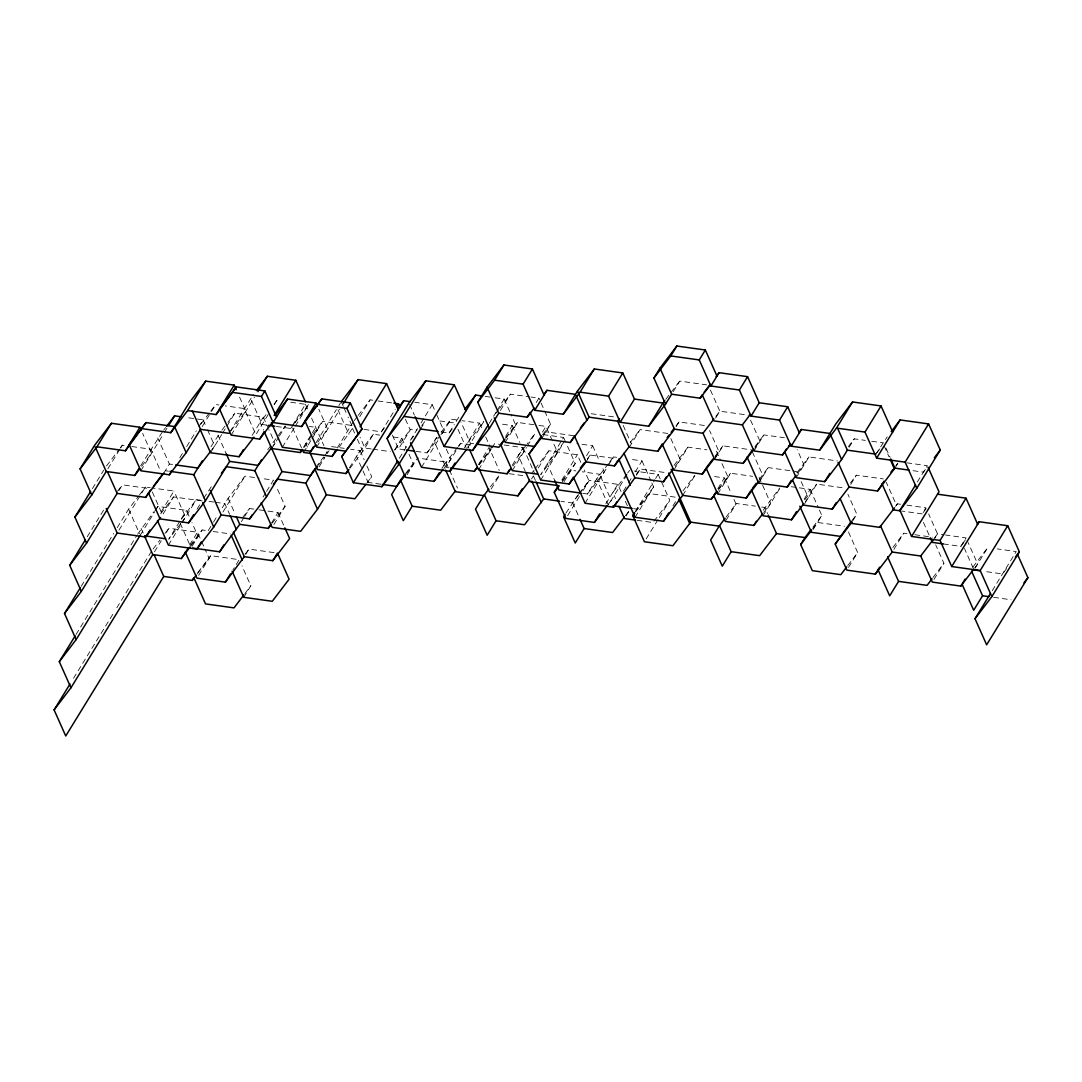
<?xml version="1.0" encoding="UTF-8"?>
<svg xmlns="http://www.w3.org/2000/svg" width="1082" height="1082" viewBox="0 0 1082 1082"><rect width="100%" height="100%" fill="white"/><g stroke="black" fill="none" stroke-linecap="round" stroke-linejoin="round"><path stroke-width="0.75" stroke-dasharray="5 3.75" d="M92.389 488.645L103.737 470.156M107.902 468.709L119.791 449.355M120.643 447.975L122.334 445.216L125.498 445.649M87.196 536.821L103.818 509.771M118.898 490.552L122.401 484.831L147.734 488.374M140.646 465.787L162.692 431.447M140.836 470.792L163.49 433.909M164.342 432.516L167.764 426.957M81.191 586.336L113.678 533.44M117.194 527.718L128.609 509.135L138.523 496.138M118.966 530.153L145.461 487.035L150.209 487.698M163.882 473.01L169.387 464.043L157.742 437.953M179.761 457.794L183.237 452.127M186.726 446.474L196.288 430.893M198.899 426.646L203.078 419.843L185.671 417.395M202.212 426.578L210.665 412.81M211.517 411.43L215.751 404.546L218.916 404.979M76.024 634.471L136.738 535.631M137.617 534.21L154.023 511.57M140.254 535.225L154.604 511.867M155.456 510.501L157.986 506.376L186.469 510.366L189.215 516.506M161.042 512.029L173.945 491.025L151.791 487.914M202.091 500.912L173.593 496.922L162.543 514.91L152.264 491.891M211.004 446.677L220.971 431.38M210.544 452.736L221.729 434.545M222.594 433.111L226.097 427.417M226.977 425.997L234.848 413.175L263.332 417.165L268.133 427.917M73.522 678.265L113.258 613.589M116.788 607.841L152.102 550.346M154.483 551.793L161.299 540.716M166.398 532.398L168.954 528.246L197.451 532.236L200.873 539.904M229.857 431.948L253.445 394.484M231.169 435.126L254.446 397.243M179.504 521.713L168.751 539.228L180.64 523.62M181.249 518.873L186.469 510.366M168.386 545.125L181.289 524.121M182.155 522.714L196.342 499.613L202.686 500.493M197.019 509.162L201.238 502.291M203.741 498.22L212.491 484.912M252.201 435.302L263.332 417.165M268.228 414.528L255.879 434.626L244.234 408.536L225.245 405.872M274.328 404.587L276.951 400.326L280.116 400.773M189.62 544.976L197.451 532.236M192.014 546.396L202.104 529.964L206.865 530.626M208.244 530.626L212.613 523.512M213.479 522.092L217.847 514.978M222.216 507.864L228.113 498.275L244.965 476.161L259.207 478.163M222.933 512.043L244.965 476.161M267.741 449.733L285.229 425.97M271.744 448.53L278.48 437.574M279.345 436.154L285.459 426.2M198.655 575.326L210.706 555.688L239.203 559.692L233.009 569.768M276.37 426.47L290.612 428.458L305.449 404.316L288.028 401.882M282.334 447.258L294.466 427.512M295.332 426.105L308.762 404.235L293.898 423.738M241.381 521.713L243.829 517.751M244.64 516.425L249.509 508.499L257.421 509.608M263.088 497.03L265.685 492.81M266.537 491.404L273.462 480.151L260.789 478.379M303.42 447.339L311.575 434.071M312.4 432.719L315.701 427.349L309.371 426.47M303.555 452.438L311.17 440.049M312.008 438.67L322.652 421.358L351.15 425.348L356.627 437.628M245.857 554.16L248.968 549.101L274.301 552.659M316.12 442.646L336.367 409.659M338.855 405.628L340.451 403.031M316.647 447.096L339.843 409.334M271.501 523.066L278.006 512.489L266.916 510.934M273.868 524.54L285.107 506.254L276.194 486.291M319.095 466.869L324.87 457.47M329.036 450.694L327.346 453.453L324.6 447.312M243.761 597.305L250.848 585.781L241.935 565.818M337.259 447.948L353.219 421.966M338.991 447.326L352.894 427.823L348.093 417.084M359.765 416.638L370.071 399.853L376.401 400.746M349.459 467.816L360.063 450.572L350.554 449.233M349.905 468.344L362.795 451.437L373.358 434.247L379.687 435.126M363.971 429.378L381.378 431.826L395.228 409.267M380.81 484.209L368.151 482.437L371.708 476.662L366.906 465.923M394.646 449.963L401.841 438.237L392.347 436.898M404.884 449.814L398.555 448.922L410.687 429.162L417.016 430.041M399.353 458.268L408.09 444.039M417.584 428.567L409.835 441.199L413.797 435.992M421.033 422.954L424.482 417.341M425.348 415.948L432.245 404.722L414.839 402.274M420.587 429.013L424.942 421.926M407.089 474.755L416.597 459.268M415.961 451.356L427.038 452.912L436.695 437.196M421.48 467.289L438.724 439.224M442.159 433.612L451.059 419.153L460.553 420.479M441.172 431.894L449.084 433.003L454.305 424.509M458.809 417.179L455.17 423.089L436.181 420.425M441.902 468.452L445.865 462L417.382 457.997M449.016 467.789L445.852 467.343L457.875 447.786M458.754 446.352L460.513 443.485L473.172 445.257M464.381 447.826L479.542 423.143L462.136 420.709M467.546 448.002L483.762 421.588L466.924 443.688L468.979 448.3M489.199 423.387L492.702 417.679M496.219 411.958L493.581 416.259L498.532 409.753M497.098 410.524L504.144 399.055L493.067 397.513M500.398 410.484L510.42 394.159L529.423 396.823M478.636 464.354L489.01 447.475L499.275 470.494M478.569 469.791L491.187 449.233L489.132 444.634M492.04 447.84L494.609 443.661L502.521 444.77M505.605 436.398L512.259 425.578L499.6 423.806M505.226 442.349L517.466 422.413L536.469 425.077M536.28 402.436L538.917 398.149L531.005 397.04M491.133 489.05L499.789 474.971M512.219 465.368L523.106 447.65L504.104 445M512.273 470.616L526.488 447.475M527.353 446.068L535.103 433.449L527.177 443.85M542.461 432.11L545.964 426.416L538.052 425.307M541.784 438.535L550.562 424.239L538.917 398.149M531.519 479.015L533.128 476.378M538.281 467.992L548.885 450.734L577.382 454.724L580.804 462.406M543.015 434.558L563.587 437.439L540.757 474.606L557.609 452.506L545.964 426.416M540.702 480.029L563.357 443.147M561.842 480.016L577.382 454.724M564.182 481.531L575.232 463.529L566.332 443.579M586.539 455.765L592.679 445.798L576.841 443.579M586.038 461.919L590.258 455.049L615.59 458.592M565.913 513.111L578.41 494.65M567.631 515.654L579.614 496.151M583.036 490.579L589.311 480.34L617.808 484.33L621.23 492.012M582.725 493.324L587.472 493.987L599.617 474.227L582.197 471.793M585.051 503.238L607.665 466.437M608.503 465.084L613.521 456.915L616.686 457.361M629.251 447.258L640.111 429.581L668.608 433.571M673.261 391.589L679.712 381.094L706.614 384.854M605.798 503.887L617.808 484.33M627.033 474.646L608.314 505.105L596.669 479.015L608.557 463.407M623.421 491.16L627.641 484.29M628.493 482.91L631.874 477.405M635.256 471.901L642.005 460.905L629.345 459.133M636.446 475.282L640.274 469.061L667.175 472.834M676.074 426.741L679.023 421.939L705.937 425.699M626.126 515.857L629.453 510.433M635.188 511.732L654.732 479.921M655.584 478.528L658.154 474.362L634.404 471.035M635.066 517.264L653.65 486.995L651.594 482.396M673.816 470.129L687.936 447.15L706.938 449.814M715.581 418.112L719.841 411.174L710.252 389.682M646.17 538.917L658.424 518.968M659.29 517.548L669.799 500.452L660.886 480.503M672.977 505.916L676.399 500.344M682.728 495.353L695.009 475.377M714.647 459.377L722.938 445.865L751.435 449.855M717.799 488.645L724.372 477.933L713.295 476.391M717.745 494.055L730.526 473.24L752.693 476.337M754.019 450.964L763.892 434.896L784.464 437.777M726.157 520.09L736.355 503.482L755.358 506.146M758.685 483.099L768.206 467.613L796.69 471.603L798.746 476.202M763.148 510.231L779.716 487.968M762.999 515.803L780 488.131M796.23 477.676L808.957 456.942L837.454 460.946M804.142 499.194L810.188 489.362L797.529 487.59M804.521 503.901L816.68 484.114L845.177 488.104M849.086 447.326L854.307 438.832L865.384 440.388M813.204 529.504L821.833 515.465L819.088 509.324M850.722 484.398L856.389 475.174L883.304 478.934M875.838 454.142L887.24 436.844M852.859 520.645L856.822 514.207L847.909 494.244M894.922 468.141L898.087 462.988M848.531 567.428L857.661 552.55L848.072 531.059M900.576 504.266L897.411 503.82L896.532 505.253L886.253 482.234M917.32 482.045L927.369 465.693L906.784 462.812M893.854 549.331L903.781 533.183L906.946 533.615M933.198 540.973L937.539 533.899L928.64 513.95M933.996 579.411L943.91 563.262L935.7 544.841M943.409 543.935L960.83 546.369L966.037 537.889L945.465 535.008M992.194 590.731L1016.255 551.563L997.266 548.912M106.482 466.017L119.372 449.111M120.359 447.813L122.334 445.216M163.68 430.149L165.668 427.552M117.451 491.323L122.401 484.831M141.634 466.356L151.548 453.358L142.635 433.409M139.51 494.839L145.461 487.035M200.887 424.049L209.8 412.337M210.787 411.038L215.751 404.546M155.01 510.271L157.986 506.376M221.959 430.081L226.922 423.576M227.91 422.278L234.848 413.175M160.704 513.828L173.593 496.922M211.747 449.842L214.723 445.933L207.189 429.054M230.993 430.717L245.857 411.214L238.324 394.335M153.103 549.047L160.041 539.945M164.991 533.44L168.954 528.246M181.478 519.117L196.342 499.613M181.627 522.322L185.59 517.115L173.945 491.025M266.05 414.636L260.099 422.44L263.535 430.109M273.976 404.235L276.951 400.326M190.216 545.558L202.104 529.964M191.189 545.558L198.114 536.456L191.96 522.647M273.002 445.865L274.977 443.268L268.823 429.446M290.612 428.458L293.587 424.563M294.575 423.265L307.464 406.359M197.83 572.594L210.706 555.688M197.195 573.933L209.096 558.326L204.985 549.115M242.571 517.602L249.509 508.499M311.751 435.654L305.8 443.458L308.546 449.598M312.739 434.355L322.652 421.358M304.204 447.326L310.155 439.522M314.118 434.315L317.094 430.42M317.77 442.146L327.684 429.148L318.771 409.185M245.005 554.309L248.968 549.101M272.218 523.161L285.107 506.254M315.714 467.383L323.64 456.983M324.627 455.671L328.59 450.477M318.419 465.152L324.37 457.348M354.22 420.668L357.195 416.759M358.183 415.461L370.071 399.853M244.897 593.585L250.848 585.781M373.358 434.247L356.505 456.347L368.151 482.437M381.378 431.826L385.341 426.619M366.744 483.167L371.708 476.662M394.835 449.963L410.687 429.162M421.723 425.591L426.673 419.099M405.48 473.605L415.393 460.607M406.562 473.429L413.486 464.327L408.698 453.588M437.182 437.358L434.207 441.253L445.852 467.343M441.145 432.151L451.059 419.153M427.038 452.912L439.928 436.005M440.915 434.707L443.89 430.812L436.357 413.919M449.084 433.003L453.047 427.796M457.537 447.38L443.661 465.585L445.04 468.655M458.525 446.082L460.513 443.485M443.89 468.344L450.829 459.241L446.027 448.503M499.519 408.455L510.42 394.159M478.758 464.462L492.635 446.257M479.299 464.841L491.187 449.233M505.578 438.021L517.466 422.413M505.876 438.156L515.789 425.158L510.988 414.406M490.362 486.873L499.654 474.863M526.177 445.148L518.251 455.549L525.108 470.9M513.003 465.977L523.904 451.667L520.483 443.999M542.637 434.639L550.562 424.239M543.921 434.437L545.896 431.826L574.393 435.83M532.033 472.834L534.021 470.237M535.008 468.939L548.885 450.734M564.182 441.808L547.33 463.908L554.863 480.787M562.356 480.435L575.232 463.529M562.194 481.936L571.12 470.237L575.867 470.9M587.283 458.944L590.258 455.049M579.411 493.351L589.311 480.34M578.126 495.123L572.175 502.927L561.098 501.372M579.113 493.825L589.027 480.827L584.226 470.075M609.558 462.109L613.521 456.915M587.472 493.987L604.311 471.887L602.268 467.289M630.197 442.579L640.111 429.581M665.836 399.285L679.712 381.094M626.681 474.268L612.804 492.472L615.55 498.613M627.668 472.969L629.656 470.372M608.287 504.226L611.262 500.317L599.617 474.227M636.297 474.268L640.274 469.061M676.047 425.835L679.023 421.939M625.491 515.627L628.466 511.732M653.65 486.995L636.811 509.095L633.646 508.662M635.743 511.759L649.619 493.568L678.116 497.558M674.059 465.355L687.936 447.15M675.29 466.166L680.253 459.674L670.664 438.183M715.878 416.367L719.841 411.174L748.338 415.163M653.934 521.254L669.799 500.452M682.999 490.849L694.887 475.241M715.013 456.266L722.938 445.865M715.202 457.226L719.165 452.019L709.576 430.528M718.637 488.834L730.526 473.24M718.164 490.241L728.078 477.243L719.855 458.822M754.966 446.596L763.892 434.896M755.033 447.759L759.983 441.253L749.704 418.234M726.117 517.034L736.355 503.482M759.28 479.312L768.206 467.613M760.105 479.853L763.081 475.945L752.125 451.397M763.73 512.422L770.668 503.319L759.023 477.23M797.069 472.55L808.957 456.942M798.083 472.78L804.021 464.99L797.177 449.639M804.792 499.722L816.68 484.114M805.373 501.588L808.335 497.693L799.436 477.744M848.356 446.636L854.307 438.832M812.92 527.164L821.833 515.465M812.568 528.963L817.532 522.471L844.433 526.231M850.438 482.964L856.389 475.174M876.826 452.844L880.802 447.65M851.859 520.699L856.822 514.207M895.896 465.612L897.884 463.015M847.747 565.561L857.661 552.55M895.423 506.417L897.411 503.82M925.394 469.52L923.419 472.131L912.329 470.575M892.88 547.478L903.781 533.183M923.149 512.597L928.113 506.092M934.577 537.808L937.539 533.899L943.869 534.792M933.009 577.558L943.91 563.262M962.385 543.84L967.335 537.348M960.83 546.369L964.792 541.176M972.894 567.076L987.758 547.573L974.03 569.943L964.441 548.452M974.706 567.888L977.682 563.993L968.092 542.501M1006.476 568.726L1002.514 573.933L983.524 571.269M871.713 441.28L882.79 442.822M485.155 396.404L491.485 397.283M591.232 413.716L614.982 417.043M377.983 400.962L392.239 402.964M791.199 486.697L795.946 487.373M473.618 443.715L470.454 443.268L460.864 421.777M906.905 505.145L925.894 507.81L922.162 513.896L901.577 511.015M266.875 425.131L262.115 424.469L250.483 398.379M371.207 448.949L364.864 448.056L360.076 437.317M372.79 449.165L390.196 451.6M331.565 446.582L344.225 448.354M761.687 507.039L764.852 507.472L767.584 513.612M509.176 473.686L525 475.904M914.858 534.724L932.265 537.172M131.842 446.541L150.831 449.206L160.42 470.697M637.122 520.334L652.946 522.552M169.387 464.043L172.552 464.489M165.289 470.711L168.454 471.157M993.641 597.332L1011.048 599.766M209.015 501.385L213.763 502.048M215.345 502.278L224.84 503.603L229.641 514.342M259.004 509.825L265.333 510.718M213.195 531.519L230.601 533.953M923.433 522.43L929.6 536.239M886.023 448.178L890.121 457.388M884.17 445.892L888.958 456.645M810.188 489.362L818.411 507.783M716.433 451.14L719.165 457.28M724.372 477.933L731.229 493.284M733.961 499.424L736.017 504.036M658.154 474.362L660.209 478.961M642.005 460.905L650.918 480.854M623.151 425.388L631.374 443.809M625.342 501.223L628.764 508.892M592.679 445.798L599.523 461.148M563.587 437.439L565.643 442.051M572.473 502.44L579.316 517.791M504.144 399.055L510.312 412.878M523.106 447.65L534.751 473.754M512.259 425.578L519.793 442.47M533.412 475.904L535.468 480.516M479.542 423.143L482.964 430.812M485.71 436.952L488.455 443.093M457.916 429.229L466.126 447.65M432.245 404.722L435.667 412.391M445.865 462L457.51 488.09M409.632 404.452L414.42 415.204M405.412 419.194L410.213 429.946M401.841 438.237L405.953 447.448M392.387 435.113L398.555 448.922M341.249 401.733L343.305 406.345M343.981 407.873L347.403 415.556M357.303 439.157L362.795 451.437M360.063 450.572L364.174 459.782M337.936 409.767L348.904 434.328M305.449 404.316L308.181 410.457M311.602 418.139L323.924 445.77M292.6 427.877L301.499 447.826M278.006 512.489L284.16 526.298M217.996 435.275L226.219 453.696M203.078 419.843L206.5 427.512M228.113 498.275L234.97 513.625M201.563 541.446L204.295 547.587M180.18 523.255L189.783 544.733M141.133 528.476L143.879 534.616M128.609 509.135L139.564 533.697"/><path stroke-width="1.5" d="M154.158 554.944L163.747 576.436L65.745 735.976L54.1 709.887L70.952 687.787L59.307 661.684L76.146 639.584L64.501 613.494L81.353 591.394L69.708 565.291L86.546 543.191L74.901 517.101L91.754 494.988L80.109 468.898L94.567 445.378L111.405 423.278L139.903 427.268L141.269 430.338M80.109 468.898L96.961 446.798L111.405 423.278M74.901 517.101L90.631 491.498M91.754 494.988L106.212 471.468L95.243 446.907M96.961 446.798L125.444 450.788L139.903 427.268M125.444 450.788L146.029 422.602L174.527 426.592L186.172 452.682L169.319 474.782L140.836 470.792L129.191 444.702L146.029 422.602M69.708 565.291L85.451 539.675M86.546 543.191L117.14 493.406L107.551 471.914M106.212 471.468L134.695 475.458L138.942 468.547M168.616 425.578L174.581 415.853L180.924 416.732M142.297 428.688L170.794 432.678L188.877 403.234L205.715 381.135L234.212 385.124L236.268 389.736M170.794 432.678L187.632 410.578L205.715 381.135M64.501 613.494L80.311 587.756M81.353 591.394L117.208 533.02L106.252 508.459M117.14 493.406L145.624 497.395L150.425 490.214M163.882 473.01L145.624 497.395M169.319 474.782L171.93 470.535M186.172 452.682L200.522 429.324L192.298 410.917M59.307 661.684L75.145 635.905M76.146 639.584L140.254 535.225M187.632 410.578L216.13 414.568L234.212 385.124M216.13 414.568L236.376 386.923L264.874 390.913L276.519 417.003M117.208 533.02L145.691 537.01L149.952 530.099M148.437 492.81L160.082 518.914L188.579 522.904L205.431 500.804L193.786 474.7L202.253 460.918M54.1 709.887L69.992 684.013M70.952 687.787L152.778 554.566L144.555 536.145M257.881 391.643L267.322 376.279L295.819 380.269L305.408 401.76M415.109 416.732L420.587 429.013L398.717 464.611L381.878 486.711L353.381 482.721L341.736 456.618L361.983 428.986L350.338 402.883L321.854 398.893L301.608 426.538L273.11 422.548L261.465 396.458L264.874 390.913M188.579 522.904L193.637 514.653M205.431 500.804L229.641 461.378L226.219 453.696M200.265 429.716L210.544 452.736L239.041 456.726L243.423 449.585M152.778 554.566L181.276 558.555L188.241 548.168M236.376 386.923L219.524 409.023L231.169 435.126L259.666 439.116L263.913 432.205M274.152 415.515L295.819 380.269M273.11 422.548L287.541 399.055L316.039 403.045L317.405 406.115M157.431 520.564L168.386 545.125L196.883 549.115L201.252 542.001M196.883 549.115L213.736 527.015L221.161 514.91L210.206 490.349M221.161 514.91L249.658 518.9L266.51 496.8L254.865 470.697L261.628 459.674M163.747 576.436L192.244 580.425L193.867 577.802L205.512 603.891L233.996 607.881L243.91 594.884M192.731 548.033L219.632 551.806L223.852 544.936M219.632 551.806L239.758 524.364L236.336 516.696M301.608 426.538L316.039 403.045M249.658 518.9L252.16 514.829M266.51 496.8L282.01 471.563L264.211 431.65M271.744 448.53L300.241 452.519L301.824 449.936M185.265 552.063L196.91 578.153L225.394 582.143L230.439 573.947M225.394 582.143L244.302 556.689L233.347 532.141M271.379 422.697L282.334 447.258L310.832 451.248L313.469 446.947M343.319 403.681L358.088 379.633L386.585 383.623L398.23 409.713M239.758 524.364L268.255 528.354L270.689 524.391M358.588 434.518L346.943 408.428L350.338 402.883M261.181 502.792L272.137 527.353L300.634 531.343L317.486 509.243L305.841 483.14L313.875 470.048M302.189 449.368L303.555 452.438L332.052 456.428L335.528 450.775M244.302 556.689L272.799 560.692L277.465 553.091L289.11 579.195L272.258 601.294L243.761 597.305L232.116 571.201M341.736 456.618L361.983 428.986M360.13 426.687L386.585 383.623M317.486 509.243L326.358 494.772L314.713 468.682M309.912 452.668L317.445 469.547L345.942 473.551L347.701 470.684M396.905 406.562L398.568 403.857L393.821 403.18M353.381 482.721L403.748 400.719L410.078 401.611M398.717 464.611L387.072 438.508L408.942 402.923L425.794 380.81L454.278 384.8L465.923 410.903M387.072 438.508L403.924 416.408L425.794 380.81M381.878 486.711L397.608 461.108M544.07 395.092L532.425 368.989L503.928 364.999L487.076 387.113L498.721 413.202L489.402 428.377L472.55 450.491L444.066 446.501L432.421 420.398L454.278 384.8M400.529 480.11L391.643 494.569L403.288 520.658L412.174 506.2L400.529 480.11L404.492 474.903M444.066 446.501L475.647 395.065L481.99 395.958M489.402 428.377L477.757 402.288L487.076 387.113M477.757 402.288L494.596 380.188L503.928 364.999M398.636 462L405.493 477.351L433.977 481.341L439.265 472.753M410.524 442.727L421.48 467.289L449.963 471.279L455.049 463.001M472.55 450.491L488.32 424.82M716.987 376.103L705.342 350.013L676.845 346.024L659.993 368.123L671.638 394.213L665.552 404.127L648.7 426.24L620.216 422.25L634.458 399.069L622.813 372.965L594.316 368.976L580.074 392.157L563.235 414.257L534.738 410.267L523.093 384.178L532.425 368.989M450.599 468.019L474.335 471.333L476.053 468.547M498.721 413.202L527.218 417.192L530.139 412.445L541.784 438.535L570.268 442.524L589.122 417.179L577.477 391.075L594.316 368.976M534.738 410.267L546.978 390.332L575.475 394.335M469.656 449.828L478.569 469.791L507.052 473.781L509.636 469.574M629.399 446.406L614.522 465.909L586.038 461.919L569.186 484.019L540.702 480.029L529.057 453.94L541.649 435.938M496.056 520.767L487.171 535.238L475.525 509.135L484.411 494.677L496.056 520.767L524.554 524.77L543.678 498.937L536.145 482.045M563.235 414.257L577.477 391.075M479.137 468.831L489.416 491.864L517.899 495.854L522.133 488.969M570.268 442.524L573.568 437.169M620.216 422.25L608.571 396.147L622.813 372.965M607.286 505.524L594.41 522.43L565.913 518.44L554.268 492.337L557.568 486.981M569.186 484.019L573.406 477.148L585.051 503.238L613.548 507.228L634.904 477.784L623.949 453.223M565.142 514.383L563.587 516.912L575.232 543.002L584.118 528.543L580.006 519.333M665.552 404.127L653.907 378.037L659.993 368.123M653.907 378.037L670.759 355.937L676.845 346.024M614.522 465.909L617.903 460.405M648.7 426.24L662.941 403.059L634.458 399.069M594.41 522.43L599.671 513.869M892.691 432.043L881.046 405.953L852.548 401.963L836.508 428.08L819.656 450.18L791.172 446.19L779.527 420.1L751.03 416.11L739.385 390.007L710.888 386.017L699.243 359.927L705.342 350.013M613.548 507.228L616.835 501.872M589.122 417.179L617.606 421.168L629.251 447.258L657.748 451.248L662.17 444.039L673.816 470.129L702.313 474.119L714.201 458.525M754.032 449.057L743.131 463.367L714.647 459.377L703.002 433.273L674.586 429.148L657.748 451.248M671.638 394.213L700.135 398.203L702.232 394.795L713.877 420.884L742.374 424.874L754.019 450.964L782.516 454.954L790.442 444.553M710.888 386.017L719.084 372.681L747.581 376.671L759.226 402.775L751.03 416.11M668.757 473.05L690.681 522.146L672.909 545.747L644.426 541.757L632.781 515.668L634.39 513.044M634.904 477.784L663.401 481.774L666.458 476.783M739.385 390.007L747.581 376.671M624.111 492.702L635.066 517.264L663.55 521.254L668.69 512.882M671.097 469.25L682.728 495.353L663.55 521.254M702.313 474.119L705.342 469.196M682.728 495.353L711.226 499.343L712.862 496.679M743.131 463.367L752.004 450.504M779.527 420.1L787.71 406.764L759.226 402.775M713.038 458.863L706.1 467.965L717.745 494.055L746.228 498.058L750.502 491.106M782.516 454.954L786.573 448.976M791.172 446.19L801.437 429.473L829.935 433.463L841.58 459.552L824.727 481.666L796.23 477.676L784.585 451.573M731.162 551.685L722.276 566.143L710.631 540.053L719.516 525.582L731.162 551.685L759.645 555.675L776.497 533.575L804.981 537.565L810.932 529.761M716.663 491.444L713.687 495.34L725.332 521.429L753.816 525.433L756.372 521.281M747.04 456.996L758.685 483.099L787.182 487.089L791.294 480.394M819.656 450.18L835.71 424.063L852.548 401.963M751.354 489.713L762.999 515.803L791.497 519.793L796.501 511.651M824.727 481.666L829.813 473.375M841.58 459.552L847.355 450.153L837.766 428.661M1017.621 554.633L1027.9 577.666L986.649 644.818L975.004 618.728L991.842 596.615L980.197 570.525L951.714 566.535L940.069 540.445L911.571 536.442L899.926 510.352L916.779 488.252L905.134 462.163L876.636 458.159L864.991 432.07L881.046 405.953M846.76 566.86L840.822 574.65L812.325 570.66L800.68 544.571L804.981 537.565M792.795 480.584L803.764 505.145L832.247 509.135L836.305 502.548M876.636 458.159L900.129 419.938L928.613 423.928L940.258 450.031L916.779 488.252M973.719 569.186L960.83 586.092L932.346 582.102L920.701 556.013L892.204 552.023L875.365 574.123L846.868 570.133L835.223 544.03L850.871 522.011M894.543 507.85L879.68 527.353L851.182 523.363L852.075 521.93L835.223 544.03M838.144 462.474L849.099 487.035L877.597 491.025L884.008 481.206M877.597 491.025L894.922 468.141L890.811 458.93M905.134 462.163L928.613 423.928M879.68 527.353L880.559 525.92L892.204 552.023M899.926 510.352L915.588 484.871M875.365 574.123L879.598 567.211M911.571 536.442L939.014 491.796L928.045 467.235M887.619 556.811L898.574 581.372L889.688 595.83L878.043 569.741M940.069 540.445L966.023 498.18L937.539 494.19M951.714 566.535L979.224 521.74L1007.721 525.73L1019.366 551.834L991.842 596.615M960.83 586.092L962.033 584.145L973.678 610.234L982.564 595.776L971.595 571.215M962.804 582.873L965.144 579.086M980.197 570.525L1007.721 525.73M975.004 618.728L990.476 593.531M166.655 426.254L174.581 415.853M134.695 475.458L139.659 468.966M153.401 486.318L162.314 474.619M256.42 390.575L267.322 376.279M210.76 451.14L197.871 468.033L175.717 464.935M145.691 537.01L160.569 517.507M221.418 473.213L226.368 466.707L254.865 470.697M239.041 456.726L253.905 437.223M275.653 414.663L287.541 399.055M259.666 439.116L273.543 420.912M181.276 558.555L190.189 546.856M272.015 447.164L258.138 465.368L229.641 461.378M321.854 398.893L305.002 420.993L316.647 447.096L345.144 451.086M192.244 580.425L196.207 575.232M273.381 484.357L277.344 479.15L305.841 483.14M300.241 452.519L302.216 449.923M341.249 401.733L358.088 379.633M310.832 451.248L315.782 444.743M268.255 528.354L271.23 524.459M317.432 466.45L310.493 475.553L282.01 471.563M332.052 456.428L337.002 449.923M272.799 560.692L289.651 538.579L284.85 527.84M345.942 473.551L348.918 469.642M397.811 408.523L403.748 400.719M365.757 484.466L354.855 498.761L326.358 494.772M405.561 474.728L396.648 486.427L382.406 484.438M464.746 409.375L475.647 395.065M433.977 481.341L442.903 469.642M449.963 471.279L466.815 449.179M455.536 490.687L440.672 510.19L412.174 506.2M474.335 471.333L477.311 467.438M503.59 440.617L500.628 444.526L512.273 470.616L537.592 474.159M504.888 439.454L498.937 447.258L476.783 444.147M544.016 394.24L546.978 390.332M527.218 417.192L534.156 408.09M488.753 489.172L483.803 495.664L455.306 491.674L445.716 470.183M507.052 473.781L511.015 468.574M529.057 453.94L541.933 437.033M517.899 495.854L529.788 480.246M580.331 428.026L584.307 422.819M554.268 492.337L559.232 485.845M580.344 468.046L584.307 462.853M617.606 421.168L619.594 418.572M662.86 403.194L664.848 400.583M667.134 437.534L669.109 434.937M671.097 432.34L674.072 428.431M704.22 392.184L710.171 384.394M716.108 376.59L719.084 372.681M700.135 398.203L710.049 385.206M624.503 516.925L612.601 532.533L584.118 528.543M632.781 515.668L634.755 513.071M663.401 481.774L673.315 468.763M703.002 433.273L713.904 418.977M742.374 424.874L750.299 414.474M711.226 499.343L717.177 491.539M725.116 518.332L719.178 526.136L690.681 522.146M752.342 488.415L756.318 483.208M746.228 498.058L759.118 481.152M788.548 446.379L790.536 443.769M799.449 432.07L801.437 429.473M753.816 525.433L762.742 513.72M787.182 487.089L796.095 475.39M791.497 519.793L803.385 504.198M800.68 544.571L811.581 530.275M832.247 509.135L849.099 487.035M891.203 431.637L900.129 419.938M890.946 472.104L892.921 469.507M934.321 457.821L940.258 450.031M920.701 556.013L932.589 540.405M932.021 578.87L927.071 585.362L898.574 581.372M977.249 524.337L979.224 521.74M1015.403 557.027L1019.366 551.834M1023.937 582.86L1027.9 577.666M670.759 355.937L699.243 359.927M494.596 380.188L523.093 384.178M580.074 392.157L608.571 396.147M836.508 428.08L864.991 432.07M847.355 450.153L875.838 454.142M894.922 468.141L909.164 470.129M232.968 392.455L261.465 396.458M318.446 404.438L346.943 408.428M403.924 416.408L432.421 420.398M420.587 429.013L437.994 431.447M533.71 446.339L505.226 442.349L494.258 417.801M899.994 510.799L893.664 509.906L882.019 483.816M268.458 425.361L274.787 426.24M406.467 450.031L414.379 451.14M200.522 429.324L229.005 433.327M558.393 485.642L529.896 481.652L525.784 472.442M581.142 493.108L558.975 489.997L554.863 480.787M943.409 543.935L932.332 542.38L930.277 537.781M839.97 536.307L811.473 532.317L799.828 506.227M613.061 505.767L632.064 508.432M543.678 498.937L559.516 501.155M635.54 520.117L624.449 518.562L618.972 506.281M974.03 569.943L980.36 570.823M170.036 471.373L193.786 474.7M982.564 595.776L988.894 596.655M145.002 535.901L165.587 538.782M966.023 498.18L977.668 524.27M890.324 459.715L894.435 468.925M840.227 498.802L851.182 523.363M787.71 406.764L799.355 432.854M768.274 515.154L776.497 533.575M663.631 404.587L674.505 429.284M678.793 499.086L689.761 523.647M618.755 459.038L630.4 485.128M576.165 395.863L587.12 420.425M574.393 435.83L586.038 461.919M531.803 481.165L541.392 502.657M398.568 403.857L399.934 406.927M230.317 515.884L236.485 529.693M231.291 535.482L242.246 560.043M202.767 502.454L213.736 527.015"/></g></svg>
